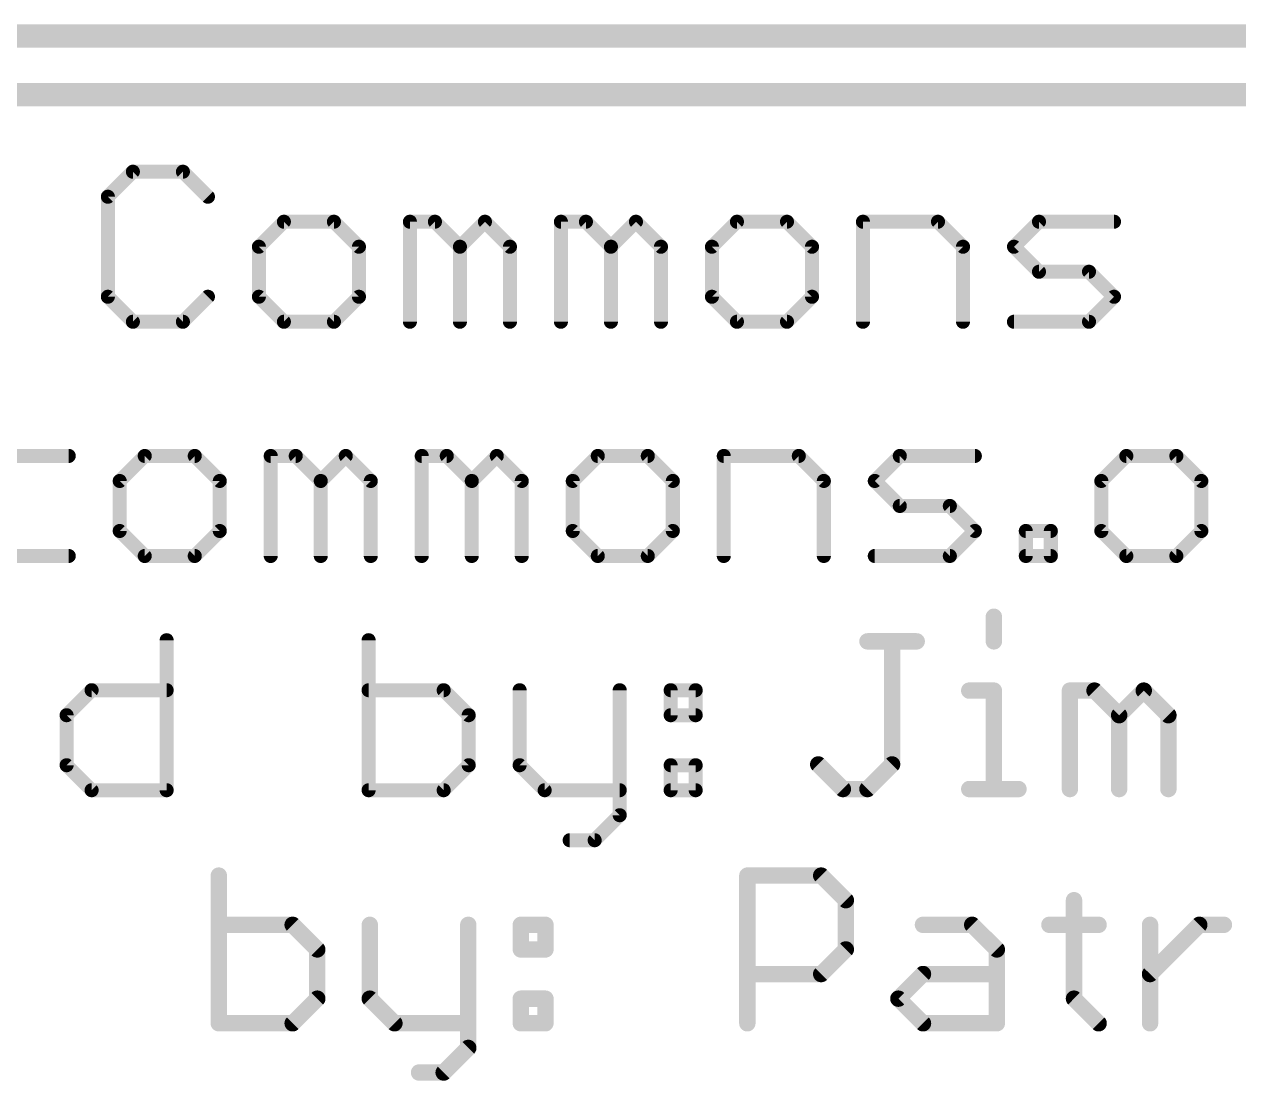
# Model space of a CAD drawing. Extents: x -1 to 111, y -11 to 60.
# Drawn here: x 42.28 to 55.45, y -10.69 to 0.76 of the extents above; entities that cross this region are included whole.
import ezdxf

# ---------------------------------------------------------------- set-up
doc = ezdxf.new("R2010")
doc.units = 0
for name, color, linetype in [('1', 12, 'CONTINUOUS'), ('16', 132, 'CONTINUOUS'), ('20', 53, 'CONTINUOUS'), ('51', 53, 'CONTINUOUS')]:
    doc.layers.add(name, color=color, linetype=linetype)

msp = doc.modelspace()

# ---------------------------------------------------------------- linework, layer by layer
at = {"layer": '1', "const_width": 0.254}
msp.add_lwpolyline([(110.49, 0), (0, 0)], dxfattribs=at)
at = {"layer": '16', "const_width": 0.254}
msp.add_lwpolyline([(110.49, 0), (0, 0)], dxfattribs=at)
at = {"layer": '20', "const_width": 0.254}
msp.add_lwpolyline([(100.33, 0.635), (12.7, 0.635)], dxfattribs=at)
at = {"layer": '51'}
for points, const_width in [([(43.4591, -0.8368), (43.188, -1.108)], 0.1524), ([(44.0015, -0.8368), (43.4591, -0.8368)], 0.1524), ([(44.2726, -1.108), (44.0015, -0.8368)], 0.1524), ([(43.188, -1.108), (43.188, -2.1926)], 0.1524), ([(45.0963, -1.3791), (44.8251, -1.6503)], 0.1524), ([(45.6386, -1.3791), (45.0963, -1.3791)], 0.1524), ([(45.9098, -1.6503), (45.6386, -1.3791)], 0.1524), ([(46.4623, -2.4638), (46.4623, -1.3791)], 0.1524), ([(46.4623, -1.3791), (46.7335, -1.3791)], 0.1524), ([(46.7335, -1.3791), (47.0046, -1.6503)], 0.1524), ([(47.0046, -1.6503), (47.2758, -1.3791)], 0.1524), ([(47.2758, -1.3791), (47.547, -1.6503)], 0.1524), ([(48.0995, -2.4638), (48.0995, -1.3791)], 0.1524), ([(48.0995, -1.3791), (48.3706, -1.3791)], 0.1524), ([(48.3706, -1.3791), (48.6418, -1.6503)], 0.1524), ([(48.6418, -1.6503), (48.9129, -1.3791)], 0.1524), ([(48.9129, -1.3791), (49.1841, -1.6503)], 0.1524), ([(50.0078, -1.3791), (49.7366, -1.6503)], 0.1524), ([(50.5501, -1.3791), (50.0078, -1.3791)], 0.1524), ([(50.8213, -1.6503), (50.5501, -1.3791)], 0.1524), ([(51.3738, -2.4638), (51.3738, -1.3791)], 0.1524), ([(51.3738, -1.3791), (52.1873, -1.3791)], 0.1524), ([(52.1873, -1.3791), (52.4584, -1.6503)], 0.1524), ([(53.0109, -1.6503), (53.2821, -1.3791)], 0.1524), ([(53.2821, -1.3791), (54.0956, -1.3791)], 0.1524), ([(44.8251, -1.6503), (44.8251, -2.1926)], 0.1524), ([(45.9098, -2.1926), (45.9098, -1.6503)], 0.1524), ([(47.0046, -1.6503), (47.0046, -2.4638)], 0.1524), ([(47.547, -1.6503), (47.547, -2.4638)], 0.1524), ([(48.6418, -1.6503), (48.6418, -2.4638)], 0.1524), ([(49.1841, -1.6503), (49.1841, -2.4638)], 0.1524), ([(49.7366, -1.6503), (49.7366, -2.1926)], 0.1524), ([(50.8213, -2.1926), (50.8213, -1.6503)], 0.1524), ([(52.4584, -1.6503), (52.4584, -2.4638)], 0.1524), ([(53.2821, -1.9215), (53.0109, -1.6503)], 0.1524), ([(53.8244, -1.9215), (53.2821, -1.9215)], 0.1524), ([(54.0956, -2.1926), (53.8244, -1.9215)], 0.1524), ([(43.188, -2.1926), (43.4591, -2.4638)], 0.1524), ([(44.0015, -2.4638), (44.2726, -2.1926)], 0.1524), ([(44.8251, -2.1926), (45.0963, -2.4638)], 0.1524), ([(45.6386, -2.4638), (45.9098, -2.1926)], 0.1524), ([(49.7366, -2.1926), (50.0078, -2.4638)], 0.1524), ([(50.5501, -2.4638), (50.8213, -2.1926)], 0.1524), ([(53.8244, -2.4638), (54.0956, -2.1926)], 0.1524), ([(43.4591, -2.4638), (44.0015, -2.4638)], 0.1524), ([(45.0963, -2.4638), (45.6386, -2.4638)], 0.1524), ([(50.0078, -2.4638), (50.5501, -2.4638)], 0.1524), ([(53.0109, -2.4638), (53.8244, -2.4638)], 0.1524), ([(42.7639, -3.9191), (41.9504, -3.9191)], 0.1524), ([(43.5876, -3.9191), (43.3164, -4.1903)], 0.1524), ([(44.1299, -3.9191), (43.5876, -3.9191)], 0.1524), ([(44.401, -4.1903), (44.1299, -3.9191)], 0.1524), ([(44.9535, -5.0038), (44.9535, -3.9191)], 0.1524), ([(44.9535, -3.9191), (45.2247, -3.9191)], 0.1524), ([(45.2247, -3.9191), (45.4959, -4.1903)], 0.1524), ([(45.4959, -4.1903), (45.767, -3.9191)], 0.1524), ([(45.767, -3.9191), (46.0382, -4.1903)], 0.1524), ([(46.5907, -5.0038), (46.5907, -3.9191)], 0.1524), ([(46.5907, -3.9191), (46.8619, -3.9191)], 0.1524), ([(46.8619, -3.9191), (47.133, -4.1903)], 0.1524), ([(47.133, -4.1903), (47.4042, -3.9191)], 0.1524), ([(47.4042, -3.9191), (47.6754, -4.1903)], 0.1524), ([(48.499, -3.9191), (48.2279, -4.1903)], 0.1524), ([(49.0414, -3.9191), (48.499, -3.9191)], 0.1524), ([(49.3125, -4.1903), (49.0414, -3.9191)], 0.1524), ([(49.865, -5.0038), (49.865, -3.9191)], 0.1524), ([(49.865, -3.9191), (50.6785, -3.9191)], 0.1524), ([(50.6785, -3.9191), (50.9497, -4.1903)], 0.1524), ([(51.5022, -4.1903), (51.7733, -3.9191)], 0.1524), ([(51.7733, -3.9191), (52.5868, -3.9191)], 0.1524), ([(54.2291, -3.9191), (53.9579, -4.1903)], 0.1524), ([(54.7714, -3.9191), (54.2291, -3.9191)], 0.1524), ([(55.0426, -4.1903), (54.7714, -3.9191)], 0.1524), ([(43.3164, -4.1903), (43.3164, -4.7326)], 0.1524), ([(44.401, -4.7326), (44.401, -4.1903)], 0.1524), ([(45.4959, -4.1903), (45.4959, -5.0038)], 0.1524), ([(46.0382, -4.1903), (46.0382, -5.0038)], 0.1524), ([(47.133, -4.1903), (47.133, -5.0038)], 0.1524), ([(47.6754, -4.1903), (47.6754, -5.0038)], 0.1524), ([(48.2279, -4.1903), (48.2279, -4.7326)], 0.1524), ([(49.3125, -4.7326), (49.3125, -4.1903)], 0.1524), ([(50.9497, -4.1903), (50.9497, -5.0038)], 0.1524), ([(51.7733, -4.4615), (51.5022, -4.1903)], 0.1524), ([(53.9579, -4.1903), (53.9579, -4.7326)], 0.1524), ([(55.0426, -4.7326), (55.0426, -4.1903)], 0.1524), ([(52.3157, -4.4615), (51.7733, -4.4615)], 0.1524), ([(52.5868, -4.7326), (52.3157, -4.4615)], 0.1524), ([(43.3164, -4.7326), (43.5876, -5.0038)], 0.1524), ([(44.1299, -5.0038), (44.401, -4.7326)], 0.1524), ([(48.2279, -4.7326), (48.499, -5.0038)], 0.1524), ([(49.0414, -5.0038), (49.3125, -4.7326)], 0.1524), ([(52.3157, -5.0038), (52.5868, -4.7326)], 0.1524), ([(53.1393, -5.0038), (53.1393, -4.7326)], 0.1524), ([(53.1393, -4.7326), (53.4105, -4.7326)], 0.1524), ([(53.4105, -4.7326), (53.4105, -5.0038)], 0.1524), ([(53.9579, -4.7326), (54.2291, -5.0038)], 0.1524), ([(54.7714, -5.0038), (55.0426, -4.7326)], 0.1524), ([(41.9504, -5.0038), (42.7639, -5.0038)], 0.1524), ([(43.5876, -5.0038), (44.1299, -5.0038)], 0.1524), ([(48.499, -5.0038), (49.0414, -5.0038)], 0.1524), ([(51.5022, -5.0038), (52.3157, -5.0038)], 0.1524), ([(53.4105, -5.0038), (53.1393, -5.0038)], 0.1524), ([(54.2291, -5.0038), (54.7714, -5.0038)], 0.1524), ([(52.793, -5.6626), (52.793, -5.9295)], 0.1778), ([(43.8252, -5.9168), (43.8252, -7.5438)], 0.1524), ([(46.0149, -5.9168), (46.0149, -7.5438)], 0.1524), ([(51.4228, -5.9295), (51.9566, -5.9295)], 0.1778), ([(51.6897, -7.2642), (51.6897, -5.9295)], 0.1778), ([(42.7406, -6.7303), (43.0117, -6.4591)], 0.1524), ([(43.0117, -6.4591), (43.8252, -6.4591)], 0.1524), ([(46.8284, -6.4591), (46.0149, -6.4591)], 0.1524), ([(47.0995, -6.7303), (46.8284, -6.4591)], 0.1524), ([(47.652, -6.4591), (47.652, -7.2726)], 0.1524), ([(48.7367, -6.4591), (48.7367, -7.815)], 0.1524), ([(49.2892, -6.4591), (49.5604, -6.4591)], 0.1524), ([(49.2892, -6.7303), (49.2892, -6.4591)], 0.1524), ([(49.5604, -6.4591), (49.5604, -6.7303)], 0.1524), ([(52.5261, -6.4634), (52.793, -6.4634)], 0.1778), ([(52.793, -6.4634), (52.793, -7.5311)], 0.1778), ([(53.6175, -7.5311), (53.6175, -6.4634)], 0.1778), ([(53.6175, -6.4634), (53.8844, -6.4634)], 0.1778), ([(53.8844, -6.4634), (54.1514, -6.7303)], 0.1778), ([(54.1514, -6.7303), (54.4183, -6.4634)], 0.1778), ([(54.4183, -6.4634), (54.6852, -6.7303)], 0.1778), ([(42.7406, -7.2726), (42.7406, -6.7303)], 0.1524), ([(47.0995, -7.2726), (47.0995, -6.7303)], 0.1524), ([(49.5604, -6.7303), (49.2892, -6.7303)], 0.1524), ([(54.1514, -6.7303), (54.1514, -7.5311)], 0.1778), ([(54.6852, -6.7303), (54.6852, -7.5311)], 0.1778), ([(43.0117, -7.5438), (42.7406, -7.2726)], 0.1524), ([(46.8284, -7.5438), (47.0995, -7.2726)], 0.1524), ([(47.652, -7.2726), (47.9232, -7.5438)], 0.1524), ([(49.2892, -7.2726), (49.5604, -7.2726)], 0.1524), ([(49.2892, -7.5438), (49.2892, -7.2726)], 0.1524), ([(49.5604, -7.2726), (49.5604, -7.5438)], 0.1524), ([(50.8889, -7.2642), (51.1558, -7.5311)], 0.1778), ([(51.4228, -7.5311), (51.6897, -7.2642)], 0.1778), ([(43.8252, -7.5438), (43.0117, -7.5438)], 0.1524), ([(46.0149, -7.5438), (46.8284, -7.5438)], 0.1524), ([(47.9232, -7.5438), (48.7367, -7.5438)], 0.1524), ([(49.5604, -7.5438), (49.2892, -7.5438)], 0.1524), ([(51.1558, -7.5311), (51.4228, -7.5311)], 0.1778), ([(52.5261, -7.5311), (53.0599, -7.5311)], 0.1778), ([(48.7367, -7.815), (48.4655, -8.0861)], 0.1524), ([(48.4655, -8.0861), (48.1944, -8.0861)], 0.1524), ([(44.3904, -8.4695), (44.3904, -10.0711)], 0.1778), ([(50.1205, -10.0711), (50.1205, -8.4695)], 0.1778), ([(50.1205, -8.4695), (50.9213, -8.4695)], 0.1778), ([(50.9213, -8.4695), (51.1882, -8.7365)], 0.1778), ([(51.1882, -8.7365), (51.1882, -9.2703)], 0.1778), ([(53.6617, -8.7365), (53.6617, -9.8042)], 0.1778), ([(45.1912, -9.0034), (44.3904, -9.0034)], 0.1778), ([(45.4581, -9.2703), (45.1912, -9.0034)], 0.1778), ([(46.0276, -9.0034), (46.0276, -9.8042)], 0.1778), ([(47.0953, -9.0034), (47.0953, -10.338)], 0.1778), ([(47.6647, -9.0034), (47.9317, -9.0034)], 0.1778), ([(47.6647, -9.2703), (47.6647, -9.0034)], 0.1778), ([(47.9317, -9.0034), (47.9317, -9.2703)], 0.1778), ([(52.0246, -9.0034), (52.5584, -9.0034)], 0.1778), ([(52.5584, -9.0034), (52.8253, -9.2703)], 0.1778), ([(53.3948, -9.0034), (53.9286, -9.0034)], 0.1778), ([(54.4862, -10.0711), (54.4862, -9.0034)], 0.1778), ([(54.4862, -9.5372), (55.0201, -9.0034)], 0.1778), ([(55.0201, -9.0034), (55.287, -9.0034)], 0.1778), ([(45.4581, -9.8042), (45.4581, -9.2703)], 0.1778), ([(47.9317, -9.2703), (47.6647, -9.2703)], 0.1778), ([(51.1882, -9.2703), (50.9213, -9.5372)], 0.1778), ([(52.8253, -9.2703), (52.8253, -10.0711)], 0.1778), ([(50.9213, -9.5372), (50.1205, -9.5372)], 0.1778), ([(51.7576, -9.8042), (52.0246, -9.5372)], 0.1778), ([(52.0246, -9.5372), (52.8253, -9.5372)], 0.1778), ([(45.1912, -10.0711), (45.4581, -9.8042)], 0.1778), ([(46.0276, -9.8042), (46.2945, -10.0711)], 0.1778), ([(47.6647, -9.8042), (47.9317, -9.8042)], 0.1778), ([(47.6647, -10.0711), (47.6647, -9.8042)], 0.1778), ([(47.9317, -9.8042), (47.9317, -10.0711)], 0.1778), ([(52.0246, -10.0711), (51.7576, -9.8042)], 0.1778), ([(53.6617, -9.8042), (53.9286, -10.0711)], 0.1778), ([(44.3904, -10.0711), (45.1912, -10.0711)], 0.1778), ([(46.2945, -10.0711), (47.0953, -10.0711)], 0.1778), ([(47.9317, -10.0711), (47.6647, -10.0711)], 0.1778), ([(52.8253, -10.0711), (52.0246, -10.0711)], 0.1778), ([(47.0953, -10.338), (46.8284, -10.605)], 0.1778), ([(46.8284, -10.605), (46.5614, -10.605)], 0.1778)]:
    msp.add_lwpolyline(points, dxfattribs=dict(at, const_width=const_width))
for points, const_width in [([(43.4591, -0.7987, 1), (43.4591, -0.8749)], 0.0762), ([(43.4861, -0.8638, 1), (43.4322, -0.8099)], 0.0762), ([(44.0284, -0.8099, 1), (43.9745, -0.8638)], 0.0762), ([(44.0015, -0.8749, 1), (44.0015, -0.7987)], 0.0762), ([(43.161, -1.081, 1), (43.2149, -1.1349)], 0.0762), ([(43.2261, -1.108, 1), (43.1499, -1.108)], 0.0762), ([(44.2457, -1.1349, 1), (44.2996, -1.081)], 0.0762), ([(45.0963, -1.341, 1), (45.0963, -1.4172)], 0.0762), ([(45.1232, -1.4061, 1), (45.0694, -1.3522)], 0.0762), ([(45.6656, -1.3522, 1), (45.6117, -1.4061)], 0.0762), ([(45.6386, -1.4172, 1), (45.6386, -1.341)], 0.0762), ([(46.5004, -1.3791, 1), (46.4242, -1.3791)], 0.0762), ([(46.4623, -1.341, 1), (46.4623, -1.4172)], 0.0762), ([(46.7604, -1.3522, 1), (46.7065, -1.4061)], 0.0762), ([(46.7335, -1.4172, 1), (46.7335, -1.341)], 0.0762), ([(47.3027, -1.3522, 1), (47.2488, -1.4061)], 0.0762), ([(47.3027, -1.4061, 1), (47.2488, -1.3522)], 0.0762), ([(48.1376, -1.3791, 1), (48.0614, -1.3791)], 0.0762), ([(48.0995, -1.341, 1), (48.0995, -1.4172)], 0.0762), ([(48.3976, -1.3522, 1), (48.3437, -1.4061)], 0.0762), ([(48.3706, -1.4172, 1), (48.3706, -1.341)], 0.0762), ([(48.9399, -1.3522, 1), (48.886, -1.4061)], 0.0762), ([(48.9399, -1.4061, 1), (48.886, -1.3522)], 0.0762), ([(50.0078, -1.341, 1), (50.0078, -1.4172)], 0.0762), ([(50.0347, -1.4061, 1), (49.9808, -1.3522)], 0.0762), ([(50.577, -1.3522, 1), (50.5232, -1.4061)], 0.0762), ([(50.5501, -1.4172, 1), (50.5501, -1.341)], 0.0762), ([(51.4119, -1.3791, 1), (51.3357, -1.3791)], 0.0762), ([(51.3738, -1.341, 1), (51.3738, -1.4172)], 0.0762), ([(52.2142, -1.3522, 1), (52.1603, -1.4061)], 0.0762), ([(52.1873, -1.4172, 1), (52.1873, -1.341)], 0.0762), ([(53.2821, -1.341, 1), (53.2821, -1.4172)], 0.0762), ([(53.309, -1.4061, 1), (53.2551, -1.3522)], 0.0762), ([(54.0956, -1.4172, 1), (54.0956, -1.341)], 0.0762), ([(44.8632, -1.6503, 1), (44.787, -1.6503)], 0.0762), ([(45.9479, -1.6503, 1), (45.8717, -1.6503)], 0.0762), ([(47.0427, -1.6503, 1), (46.9665, -1.6503)], 0.0762), ([(47.5851, -1.6503, 1), (47.5089, -1.6503)], 0.0762), ([(48.6799, -1.6503, 1), (48.6037, -1.6503)], 0.0762), ([(49.2222, -1.6503, 1), (49.146, -1.6503)], 0.0762), ([(49.7747, -1.6503, 1), (49.6985, -1.6503)], 0.0762), ([(50.8594, -1.6503, 1), (50.7832, -1.6503)], 0.0762), ([(52.4965, -1.6503, 1), (52.4203, -1.6503)], 0.0762), ([(53.0379, -1.6234, 1), (52.984, -1.6772)], 0.0762), ([(44.7982, -1.6234, 1), (44.8521, -1.6772)], 0.0762), ([(45.8829, -1.6772, 1), (45.9367, -1.6234)], 0.0762), ([(46.9777, -1.6234, 1), (47.0316, -1.6772)], 0.0762), ([(46.9777, -1.6772, 1), (47.0316, -1.6234)], 0.0762), ([(47.52, -1.6772, 1), (47.5739, -1.6234)], 0.0762), ([(48.6148, -1.6234, 1), (48.6687, -1.6772)], 0.0762), ([(48.6148, -1.6772, 1), (48.6687, -1.6234)], 0.0762), ([(49.1572, -1.6772, 1), (49.2111, -1.6234)], 0.0762), ([(49.7097, -1.6234, 1), (49.7635, -1.6772)], 0.0762), ([(50.7943, -1.6772, 1), (50.8482, -1.6234)], 0.0762), ([(52.4315, -1.6772, 1), (52.4854, -1.6234)], 0.0762), ([(52.984, -1.6234, 1), (53.0379, -1.6772)], 0.0762), ([(53.2821, -1.8834, 1), (53.2821, -1.9596)], 0.0762), ([(53.2551, -1.9484, 1), (53.309, -1.8945)], 0.0762), ([(53.8514, -1.8945, 1), (53.7975, -1.9484)], 0.0762), ([(53.8244, -1.9596, 1), (53.8244, -1.8834)], 0.0762), ([(43.2149, -2.1657, 1), (43.161, -2.2196)], 0.0762), ([(43.1499, -2.1926, 1), (43.2261, -2.1926)], 0.0762), ([(44.2996, -2.2196, 1), (44.2457, -2.1657)], 0.0762), ([(44.8521, -2.1657, 1), (44.7982, -2.2196)], 0.0762), ([(44.787, -2.1926, 1), (44.8632, -2.1926)], 0.0762), ([(45.8717, -2.1926, 1), (45.9479, -2.1926)], 0.0762), ([(45.9367, -2.2196, 1), (45.8829, -2.1657)], 0.0762), ([(49.7635, -2.1657, 1), (49.7097, -2.2196)], 0.0762), ([(49.6985, -2.1926, 1), (49.7747, -2.1926)], 0.0762), ([(50.7832, -2.1926, 1), (50.8594, -2.1926)], 0.0762), ([(50.8482, -2.2196, 1), (50.7943, -2.1657)], 0.0762), ([(54.1225, -2.2196, 1), (54.0686, -2.1657)], 0.0762), ([(54.0686, -2.2196, 1), (54.1225, -2.1657)], 0.0762), ([(43.4591, -2.4257, 1), (43.4591, -2.5019)], 0.0762), ([(43.4322, -2.4907, 1), (43.4861, -2.4369)], 0.0762), ([(43.9745, -2.4369, 1), (44.0284, -2.4907)], 0.0762), ([(44.0015, -2.5019, 1), (44.0015, -2.4257)], 0.0762), ([(45.0963, -2.4257, 1), (45.0963, -2.5019)], 0.0762), ([(45.0694, -2.4907, 1), (45.1232, -2.4369)], 0.0762), ([(45.6117, -2.4369, 1), (45.6656, -2.4907)], 0.0762), ([(45.6386, -2.5019, 1), (45.6386, -2.4257)], 0.0762), ([(46.4242, -2.4638, 1), (46.5004, -2.4638)], 0.0762), ([(46.9665, -2.4638, 1), (47.0427, -2.4638)], 0.0762), ([(47.5089, -2.4638, 1), (47.5851, -2.4638)], 0.0762), ([(48.0614, -2.4638, 1), (48.1376, -2.4638)], 0.0762), ([(48.6037, -2.4638, 1), (48.6799, -2.4638)], 0.0762), ([(49.146, -2.4638, 1), (49.2222, -2.4638)], 0.0762), ([(50.0078, -2.4257, 1), (50.0078, -2.5019)], 0.0762), ([(49.9808, -2.4907, 1), (50.0347, -2.4369)], 0.0762), ([(50.5232, -2.4369, 1), (50.577, -2.4907)], 0.0762), ([(50.5501, -2.5019, 1), (50.5501, -2.4257)], 0.0762), ([(51.3357, -2.4638, 1), (51.4119, -2.4638)], 0.0762), ([(52.4203, -2.4638, 1), (52.4965, -2.4638)], 0.0762), ([(53.0109, -2.4257, 1), (53.0109, -2.5019)], 0.0762), ([(53.7975, -2.4369, 1), (53.8514, -2.4907)], 0.0762), ([(53.8244, -2.5019, 1), (53.8244, -2.4257)], 0.0762), ([(42.7639, -3.9572, 1), (42.7639, -3.881)], 0.0762), ([(43.5876, -3.881, 1), (43.5876, -3.9572)], 0.0762), ([(43.6145, -3.9461, 1), (43.5606, -3.8922)], 0.0762), ([(44.1568, -3.8922, 1), (44.1029, -3.9461)], 0.0762), ([(44.1299, -3.9572, 1), (44.1299, -3.881)], 0.0762), ([(44.9916, -3.9191, 1), (44.9154, -3.9191)], 0.0762), ([(44.9535, -3.881, 1), (44.9535, -3.9572)], 0.0762), ([(45.2516, -3.8922, 1), (45.1978, -3.9461)], 0.0762), ([(45.2247, -3.9572, 1), (45.2247, -3.881)], 0.0762), ([(45.794, -3.8922, 1), (45.7401, -3.9461)], 0.0762), ([(45.794, -3.9461, 1), (45.7401, -3.8922)], 0.0762), ([(46.6288, -3.9191, 1), (46.5526, -3.9191)], 0.0762), ([(46.5907, -3.881, 1), (46.5907, -3.9572)], 0.0762), ([(46.8888, -3.8922, 1), (46.8349, -3.9461)], 0.0762), ([(46.8619, -3.9572, 1), (46.8619, -3.881)], 0.0762), ([(47.4311, -3.8922, 1), (47.3773, -3.9461)], 0.0762), ([(47.4311, -3.9461, 1), (47.3773, -3.8922)], 0.0762), ([(48.499, -3.881, 1), (48.499, -3.9572)], 0.0762), ([(48.526, -3.9461, 1), (48.4721, -3.8922)], 0.0762), ([(49.0683, -3.8922, 1), (49.0144, -3.9461)], 0.0762), ([(49.0414, -3.9572, 1), (49.0414, -3.881)], 0.0762), ([(49.9031, -3.9191, 1), (49.8269, -3.9191)], 0.0762), ([(49.865, -3.881, 1), (49.865, -3.9572)], 0.0762), ([(50.7054, -3.8922, 1), (50.6516, -3.9461)], 0.0762), ([(50.6785, -3.9572, 1), (50.6785, -3.881)], 0.0762), ([(51.7733, -3.881, 1), (51.7733, -3.9572)], 0.0762), ([(51.8003, -3.9461, 1), (51.7464, -3.8922)], 0.0762), ([(52.5868, -3.9572, 1), (52.5868, -3.881)], 0.0762), ([(54.2291, -3.881, 1), (54.2291, -3.9572)], 0.0762), ([(54.256, -3.9461, 1), (54.2021, -3.8922)], 0.0762), ([(54.7983, -3.8922, 1), (54.7445, -3.9461)], 0.0762), ([(54.7714, -3.9572, 1), (54.7714, -3.881)], 0.0762), ([(43.3545, -4.1903, 1), (43.2783, -4.1903)], 0.0762), ([(43.2894, -4.1634, 1), (43.3433, -4.2172)], 0.0762), ([(44.4391, -4.1903, 1), (44.3629, -4.1903)], 0.0762), ([(44.3741, -4.2172, 1), (44.428, -4.1634)], 0.0762), ([(45.534, -4.1903, 1), (45.4578, -4.1903)], 0.0762), ([(45.4689, -4.1634, 1), (45.5228, -4.2172)], 0.0762), ([(45.4689, -4.2172, 1), (45.5228, -4.1634)], 0.0762), ([(46.0763, -4.1903, 1), (46.0001, -4.1903)], 0.0762), ([(46.0113, -4.2172, 1), (46.0651, -4.1634)], 0.0762), ([(47.1711, -4.1903, 1), (47.0949, -4.1903)], 0.0762), ([(47.1061, -4.1634, 1), (47.16, -4.2172)], 0.0762), ([(47.1061, -4.2172, 1), (47.16, -4.1634)], 0.0762), ([(47.7135, -4.1903, 1), (47.6373, -4.1903)], 0.0762), ([(47.6484, -4.2172, 1), (47.7023, -4.1634)], 0.0762), ([(48.266, -4.1903, 1), (48.1898, -4.1903)], 0.0762), ([(48.2009, -4.1634, 1), (48.2548, -4.2172)], 0.0762), ([(49.3506, -4.1903, 1), (49.2744, -4.1903)], 0.0762), ([(49.2856, -4.2172, 1), (49.3395, -4.1634)], 0.0762), ([(50.9878, -4.1903, 1), (50.9116, -4.1903)], 0.0762), ([(50.9227, -4.2172, 1), (50.9766, -4.1634)], 0.0762), ([(51.5291, -4.1634, 1), (51.4752, -4.2172)], 0.0762), ([(51.4752, -4.1634, 1), (51.5291, -4.2172)], 0.0762), ([(53.996, -4.1903, 1), (53.9198, -4.1903)], 0.0762), ([(53.931, -4.1634, 1), (53.9848, -4.2172)], 0.0762), ([(55.0807, -4.1903, 1), (55.0045, -4.1903)], 0.0762), ([(55.0156, -4.2172, 1), (55.0695, -4.1634)], 0.0762), ([(51.7733, -4.4234, 1), (51.7733, -4.4996)], 0.0762), ([(51.7464, -4.4884, 1), (51.8003, -4.4345)], 0.0762), ([(52.3426, -4.4345, 1), (52.2887, -4.4884)], 0.0762), ([(52.3157, -4.4996, 1), (52.3157, -4.4234)], 0.0762), ([(43.3433, -4.7057, 1), (43.2894, -4.7596)], 0.0762), ([(43.2783, -4.7326, 1), (43.3545, -4.7326)], 0.0762), ([(44.3629, -4.7326, 1), (44.4391, -4.7326)], 0.0762), ([(44.428, -4.7596, 1), (44.3741, -4.7057)], 0.0762), ([(48.2548, -4.7057, 1), (48.2009, -4.7596)], 0.0762), ([(48.1898, -4.7326, 1), (48.266, -4.7326)], 0.0762), ([(49.2744, -4.7326, 1), (49.3506, -4.7326)], 0.0762), ([(49.3395, -4.7596, 1), (49.2856, -4.7057)], 0.0762), ([(52.6138, -4.7596, 1), (52.5599, -4.7057)], 0.0762), ([(52.5599, -4.7596, 1), (52.6138, -4.7057)], 0.0762), ([(53.1774, -4.7326, 1), (53.1012, -4.7326)], 0.0762), ([(53.1393, -4.6945, 1), (53.1393, -4.7707)], 0.0762), ([(53.4486, -4.7326, 1), (53.3724, -4.7326)], 0.0762), ([(53.4105, -4.7707, 1), (53.4105, -4.6945)], 0.0762), ([(53.9848, -4.7057, 1), (53.931, -4.7596)], 0.0762), ([(53.9198, -4.7326, 1), (53.996, -4.7326)], 0.0762), ([(55.0045, -4.7326, 1), (55.0807, -4.7326)], 0.0762), ([(55.0695, -4.7596, 1), (55.0156, -4.7057)], 0.0762), ([(42.7639, -5.0419, 1), (42.7639, -4.9657)], 0.0762), ([(43.5876, -4.9657, 1), (43.5876, -5.0419)], 0.0762), ([(43.5606, -5.0307, 1), (43.6145, -4.9769)], 0.0762), ([(44.1029, -4.9769, 1), (44.1568, -5.0307)], 0.0762), ([(44.1299, -5.0419, 1), (44.1299, -4.9657)], 0.0762), ([(44.9154, -5.0038, 1), (44.9916, -5.0038)], 0.0762), ([(45.4578, -5.0038, 1), (45.534, -5.0038)], 0.0762), ([(46.0001, -5.0038, 1), (46.0763, -5.0038)], 0.0762), ([(46.5526, -5.0038, 1), (46.6288, -5.0038)], 0.0762), ([(47.0949, -5.0038, 1), (47.1711, -5.0038)], 0.0762), ([(47.6373, -5.0038, 1), (47.7135, -5.0038)], 0.0762), ([(48.499, -4.9657, 1), (48.499, -5.0419)], 0.0762), ([(48.4721, -5.0307, 1), (48.526, -4.9769)], 0.0762), ([(49.0144, -4.9769, 1), (49.0683, -5.0307)], 0.0762), ([(49.0414, -5.0419, 1), (49.0414, -4.9657)], 0.0762), ([(49.8269, -5.0038, 1), (49.9031, -5.0038)], 0.0762), ([(50.9116, -5.0038, 1), (50.9878, -5.0038)], 0.0762), ([(51.5022, -4.9657, 1), (51.5022, -5.0419)], 0.0762), ([(52.2887, -4.9769, 1), (52.3426, -5.0307)], 0.0762), ([(52.3157, -5.0419, 1), (52.3157, -4.9657)], 0.0762), ([(53.1393, -4.9657, 1), (53.1393, -5.0419)], 0.0762), ([(53.1012, -5.0038, 1), (53.1774, -5.0038)], 0.0762), ([(53.3724, -5.0038, 1), (53.4486, -5.0038)], 0.0762), ([(53.4105, -5.0419, 1), (53.4105, -4.9657)], 0.0762), ([(54.2291, -4.9657, 1), (54.2291, -5.0419)], 0.0762), ([(54.2021, -5.0307, 1), (54.256, -4.9769)], 0.0762), ([(54.7445, -4.9769, 1), (54.7983, -5.0307)], 0.0762), ([(54.7714, -5.0419, 1), (54.7714, -4.9657)], 0.0762), ([(52.8374, -5.6626, 1), (52.7485, -5.6626)], 0.0889), ([(43.8633, -5.9168, 1), (43.7871, -5.9168)], 0.0762), ([(46.053, -5.9168, 1), (45.9768, -5.9168)], 0.0762), ([(51.4228, -5.8851, 1), (51.4228, -5.974)], 0.0889), ([(51.7341, -5.9295, 1), (51.6452, -5.9295)], 0.0889), ([(51.9566, -5.974, 1), (51.9566, -5.8851)], 0.0889), ([(52.7485, -5.9295, 1), (52.8374, -5.9295)], 0.0889), ([(43.0117, -6.421, 1), (43.0117, -6.4972)], 0.0762), ([(43.0387, -6.4861, 1), (42.9848, -6.4322)], 0.0762), ([(43.8252, -6.4972, 1), (43.8252, -6.421)], 0.0762), ([(46.0149, -6.421, 1), (46.0149, -6.4972)], 0.0762), ([(46.8553, -6.4322, 1), (46.8014, -6.4861)], 0.0762), ([(46.8284, -6.4972, 1), (46.8284, -6.421)], 0.0762), ([(47.6901, -6.4591, 1), (47.6139, -6.4591)], 0.0762), ([(48.7748, -6.4591, 1), (48.6986, -6.4591)], 0.0762), ([(49.2892, -6.421, 1), (49.2892, -6.4972)], 0.0762), ([(49.3273, -6.4591, 1), (49.2511, -6.4591)], 0.0762), ([(49.5985, -6.4591, 1), (49.5223, -6.4591)], 0.0762), ([(49.5604, -6.4972, 1), (49.5604, -6.421)], 0.0762), ([(52.5261, -6.4189, 1), (52.5261, -6.5078)], 0.0889), ([(52.8374, -6.4634, 1), (52.7485, -6.4634)], 0.0889), ([(52.793, -6.5078, 1), (52.793, -6.4189)], 0.0889), ([(53.6619, -6.4634, 1), (53.573, -6.4634)], 0.0889), ([(53.6175, -6.4189, 1), (53.6175, -6.5078)], 0.0889), ([(53.9159, -6.432, 1), (53.853, -6.4948)], 0.0889), ([(53.8844, -6.5078, 1), (53.8844, -6.4189)], 0.0889), ([(54.4497, -6.432, 1), (54.3868, -6.4948)], 0.0889), ([(54.4497, -6.4948, 1), (54.3868, -6.432)], 0.0889), ([(42.7787, -6.7303, 1), (42.7025, -6.7303)], 0.0762), ([(42.7136, -6.7034, 1), (42.7675, -6.7572)], 0.0762), ([(47.1376, -6.7303, 1), (47.0614, -6.7303)], 0.0762), ([(47.0726, -6.7572, 1), (47.1265, -6.7034)], 0.0762), ([(49.2892, -6.6922, 1), (49.2892, -6.7684)], 0.0762), ([(49.2511, -6.7303, 1), (49.3273, -6.7303)], 0.0762), ([(49.5223, -6.7303, 1), (49.5985, -6.7303)], 0.0762), ([(49.5604, -6.7684, 1), (49.5604, -6.6922)], 0.0762), ([(54.1958, -6.7303, 1), (54.1069, -6.7303)], 0.0889), ([(54.1199, -6.6989, 1), (54.1828, -6.7617)], 0.0889), ([(54.1199, -6.7617, 1), (54.1828, -6.6989)], 0.0889), ([(54.7297, -6.7303, 1), (54.6408, -6.7303)], 0.0889), ([(54.6538, -6.7617, 1), (54.7166, -6.6989)], 0.0889), ([(42.7675, -7.2457, 1), (42.7136, -7.2996)], 0.0762), ([(42.7025, -7.2726, 1), (42.7787, -7.2726)], 0.0762), ([(47.0614, -7.2726, 1), (47.1376, -7.2726)], 0.0762), ([(47.1265, -7.2996, 1), (47.0726, -7.2457)], 0.0762), ([(47.679, -7.2457, 1), (47.6251, -7.2996)], 0.0762), ([(47.6139, -7.2726, 1), (47.6901, -7.2726)], 0.0762), ([(49.2892, -7.2345, 1), (49.2892, -7.3107)], 0.0762), ([(49.3273, -7.2726, 1), (49.2511, -7.2726)], 0.0762), ([(49.5985, -7.2726, 1), (49.5223, -7.2726)], 0.0762), ([(49.5604, -7.3107, 1), (49.5604, -7.2345)], 0.0762), ([(50.9203, -7.2327, 1), (50.8575, -7.2956)], 0.0889), ([(51.6452, -7.2642, 1), (51.7341, -7.2642)], 0.0889), ([(51.7211, -7.2956, 1), (51.6583, -7.2327)], 0.0889), ([(43.0117, -7.5057, 1), (43.0117, -7.5819)], 0.0762), ([(42.9848, -7.5707, 1), (43.0387, -7.5169)], 0.0762), ([(43.8252, -7.5819, 1), (43.8252, -7.5057)], 0.0762), ([(46.0149, -7.5057, 1), (46.0149, -7.5819)], 0.0762), ([(46.8014, -7.5169, 1), (46.8553, -7.5707)], 0.0762), ([(46.8284, -7.5819, 1), (46.8284, -7.5057)], 0.0762), ([(47.9232, -7.5057, 1), (47.9232, -7.5819)], 0.0762), ([(47.8963, -7.5707, 1), (47.9501, -7.5169)], 0.0762), ([(48.7367, -7.5819, 1), (48.7367, -7.5057)], 0.0762), ([(49.2892, -7.5057, 1), (49.2892, -7.5819)], 0.0762), ([(49.5604, -7.5819, 1), (49.5604, -7.5057)], 0.0762), ([(51.1558, -7.4867, 1), (51.1558, -7.5756)], 0.0889), ([(51.1244, -7.5625, 1), (51.1873, -7.4997)], 0.0889), ([(51.3913, -7.4997, 1), (51.4542, -7.5625)], 0.0889), ([(51.4228, -7.5756, 1), (51.4228, -7.4867)], 0.0889), ([(52.5261, -7.4867, 1), (52.5261, -7.5756)], 0.0889), ([(52.7485, -7.5311, 1), (52.8374, -7.5311)], 0.0889), ([(53.0599, -7.5756, 1), (53.0599, -7.4867)], 0.0889), ([(53.573, -7.5311, 1), (53.6619, -7.5311)], 0.0889), ([(54.1069, -7.5311, 1), (54.1958, -7.5311)], 0.0889), ([(54.6408, -7.5311, 1), (54.7297, -7.5311)], 0.0889), ([(43.7871, -7.5438, 1), (43.8633, -7.5438)], 0.0762), ([(45.9768, -7.5438, 1), (46.053, -7.5438)], 0.0762), ([(49.2511, -7.5438, 1), (49.3273, -7.5438)], 0.0762), ([(49.5223, -7.5438, 1), (49.5985, -7.5438)], 0.0762), ([(48.7636, -7.8419, 1), (48.7098, -7.788)], 0.0762), ([(48.6986, -7.815, 1), (48.7748, -7.815)], 0.0762), ([(48.1944, -8.048, 1), (48.1944, -8.1242)], 0.0762), ([(48.4386, -8.0592, 1), (48.4925, -8.1131)], 0.0762), ([(48.4655, -8.1242, 1), (48.4655, -8.048)], 0.0762), ([(44.4349, -8.4695, 1), (44.346, -8.4695)], 0.0889), ([(50.1649, -8.4695, 1), (50.076, -8.4695)], 0.0889), ([(50.1205, -8.4251, 1), (50.1205, -8.514)], 0.0889), ([(50.9527, -8.4381, 1), (50.8898, -8.501)], 0.0889), ([(50.9213, -8.514, 1), (50.9213, -8.4251)], 0.0889), ([(51.2326, -8.7365, 1), (51.1437, -8.7365)], 0.0889), ([(51.1568, -8.7679, 1), (51.2196, -8.705)], 0.0889), ([(53.7062, -8.7365, 1), (53.6173, -8.7365)], 0.0889), ([(44.3904, -8.9589, 1), (44.3904, -9.0478)], 0.0889), ([(45.2226, -8.972, 1), (45.1598, -9.0348)], 0.0889), ([(45.1912, -9.0478, 1), (45.1912, -8.9589)], 0.0889), ([(46.072, -9.0034, 1), (45.9831, -9.0034)], 0.0889), ([(47.1397, -9.0034, 1), (47.0509, -9.0034)], 0.0889), ([(47.6647, -8.9589, 1), (47.6647, -9.0478)], 0.0889), ([(47.7092, -9.0034, 1), (47.6203, -9.0034)], 0.0889), ([(47.9761, -9.0034, 1), (47.8872, -9.0034)], 0.0889), ([(47.9317, -9.0478, 1), (47.9317, -8.9589)], 0.0889), ([(52.0246, -8.9589, 1), (52.0246, -9.0478)], 0.0889), ([(52.5898, -8.972, 1), (52.527, -9.0348)], 0.0889), ([(52.5584, -9.0478, 1), (52.5584, -8.9589)], 0.0889), ([(53.3948, -8.9589, 1), (53.3948, -9.0478)], 0.0889), ([(53.9286, -9.0478, 1), (53.9286, -8.9589)], 0.0889), ([(54.5307, -9.0034, 1), (54.4418, -9.0034)], 0.0889), ([(55.0201, -8.9589, 1), (55.0201, -9.0478)], 0.0889), ([(55.0515, -9.0348, 1), (54.9887, -8.972)], 0.0889), ([(55.287, -9.0478, 1), (55.287, -8.9589)], 0.0889), ([(45.5026, -9.2703, 1), (45.4137, -9.2703)], 0.0889), ([(45.4267, -9.3017, 1), (45.4896, -9.2389)], 0.0889), ([(47.6647, -9.2259, 1), (47.6647, -9.3148)], 0.0889), ([(47.9317, -9.3148, 1), (47.9317, -9.2259)], 0.0889), ([(51.2196, -9.3017, 1), (51.1568, -9.2389)], 0.0889), ([(52.8698, -9.2703, 1), (52.7809, -9.2703)], 0.0889), ([(52.7939, -9.3017, 1), (52.8568, -9.2389)], 0.0889), ([(47.6203, -9.2703, 1), (47.7092, -9.2703)], 0.0889), ([(47.8872, -9.2703, 1), (47.9761, -9.2703)], 0.0889), ([(51.1437, -9.2703, 1), (51.2326, -9.2703)], 0.0889), ([(50.1205, -9.4928, 1), (50.1205, -9.5817)], 0.0889), ([(50.8898, -9.5058, 1), (50.9527, -9.5687)], 0.0889), ([(50.9213, -9.5817, 1), (50.9213, -9.4928)], 0.0889), ([(52.0246, -9.4928, 1), (52.0246, -9.5817)], 0.0889), ([(52.056, -9.5687, 1), (51.9931, -9.5058)], 0.0889), ([(52.8253, -9.5817, 1), (52.8253, -9.4928)], 0.0889), ([(54.4548, -9.5058, 1), (54.5177, -9.5687)], 0.0889), ([(45.4896, -9.8356, 1), (45.4267, -9.7727)], 0.0889), ([(46.059, -9.7727, 1), (45.9962, -9.8356)], 0.0889), ([(47.6647, -9.7597, 1), (47.6647, -9.8486)], 0.0889), ([(47.7092, -9.8042, 1), (47.6203, -9.8042)], 0.0889), ([(47.9761, -9.8042, 1), (47.8872, -9.8042)], 0.0889), ([(47.9317, -9.8486, 1), (47.9317, -9.7597)], 0.0889), ([(51.7891, -9.7727, 1), (51.7262, -9.8356)], 0.0889), ([(51.7262, -9.7727, 1), (51.7891, -9.8356)], 0.0889), ([(53.6931, -9.7727, 1), (53.6303, -9.8356)], 0.0889), ([(45.4137, -9.8042, 1), (45.5026, -9.8042)], 0.0889), ([(45.9831, -9.8042, 1), (46.072, -9.8042)], 0.0889), ([(53.6173, -9.8042, 1), (53.7062, -9.8042)], 0.0889), ([(44.3904, -10.0267, 1), (44.3904, -10.1156)], 0.0889), ([(45.1598, -10.0397, 1), (45.2226, -10.1025)], 0.0889), ([(45.1912, -10.1156, 1), (45.1912, -10.0267)], 0.0889), ([(46.2945, -10.0267, 1), (46.2945, -10.1156)], 0.0889), ([(46.2631, -10.1025, 1), (46.3259, -10.0397)], 0.0889), ([(47.0953, -10.1156, 1), (47.0953, -10.0267)], 0.0889), ([(47.6647, -10.0267, 1), (47.6647, -10.1156)], 0.0889), ([(47.9317, -10.1156, 1), (47.9317, -10.0267)], 0.0889), ([(52.0246, -10.0267, 1), (52.0246, -10.1156)], 0.0889), ([(51.9931, -10.1025, 1), (52.056, -10.0397)], 0.0889), ([(52.8253, -10.1156, 1), (52.8253, -10.0267)], 0.0889), ([(53.8972, -10.1025, 1), (53.9601, -10.0397)], 0.0889), ([(44.346, -10.0711, 1), (44.4349, -10.0711)], 0.0889), ([(47.6203, -10.0711, 1), (47.7092, -10.0711)], 0.0889), ([(47.8872, -10.0711, 1), (47.9761, -10.0711)], 0.0889), ([(50.076, -10.0711, 1), (50.1649, -10.0711)], 0.0889), ([(52.7809, -10.0711, 1), (52.8698, -10.0711)], 0.0889), ([(54.4418, -10.0711, 1), (54.5307, -10.0711)], 0.0889), ([(47.1267, -10.3695, 1), (47.0639, -10.3066)], 0.0889), ([(47.0509, -10.338, 1), (47.1397, -10.338)], 0.0889), ([(46.5614, -10.5605, 1), (46.5614, -10.6494)], 0.0889), ([(46.7969, -10.5735, 1), (46.8598, -10.6364)], 0.0889), ([(46.8284, -10.6494, 1), (46.8284, -10.5605)], 0.0889)]:
    msp.add_lwpolyline(points, format="xyb", dxfattribs=dict(at, const_width=const_width))

doc.saveas('drawing.dxf')
